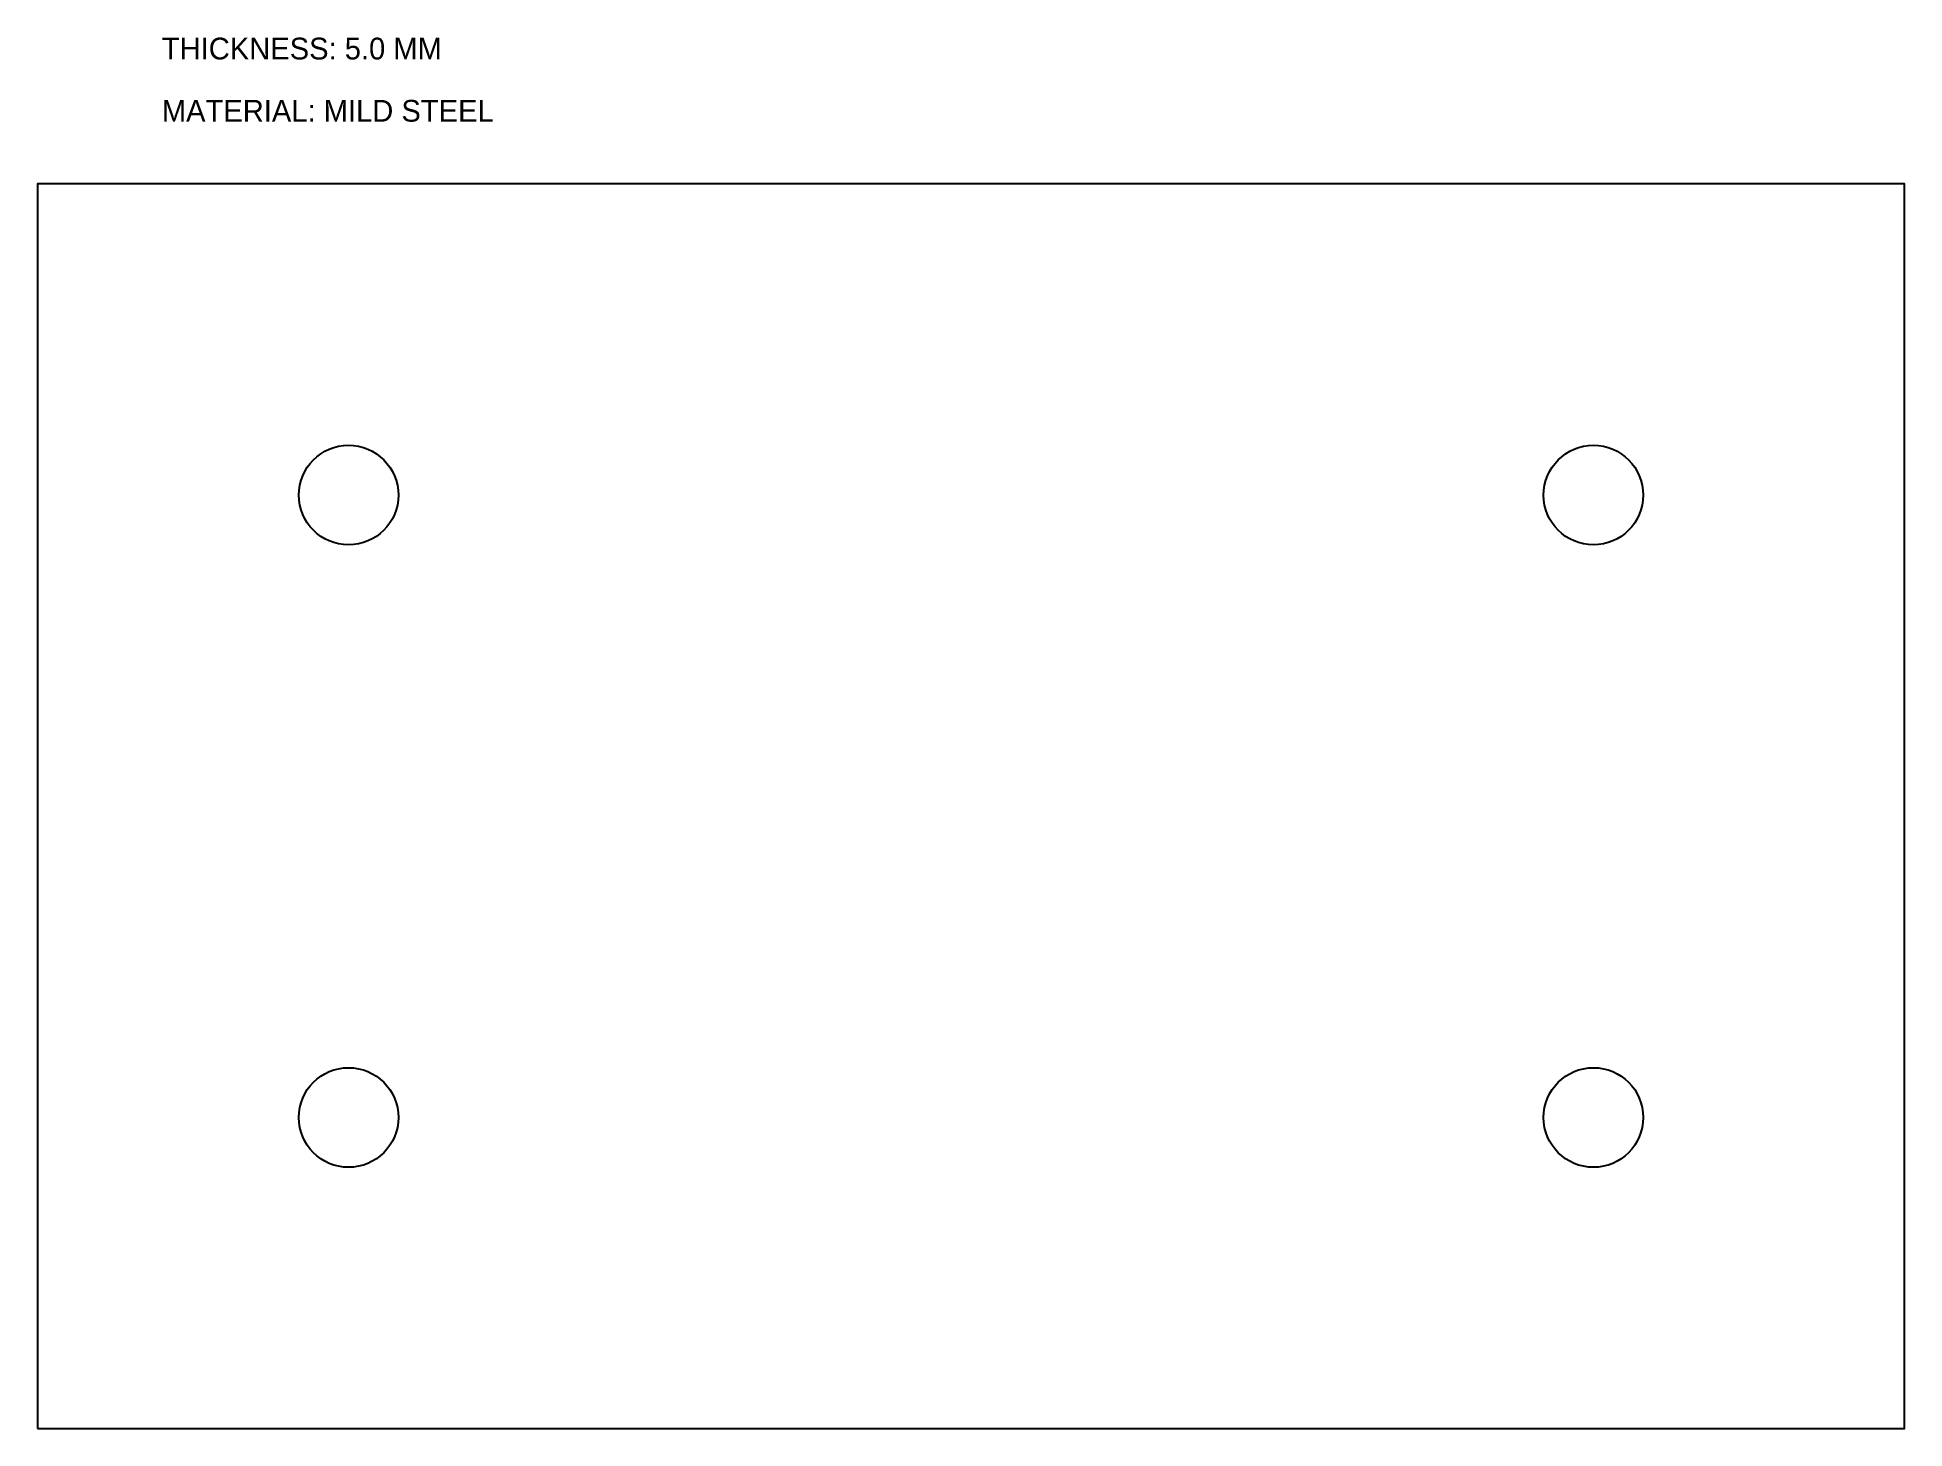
# Model space of a CAD drawing. Header units: metres. Extents: x 0 to 300, y 0 to 224.
import ezdxf

# ---------------------------------------------------------------- set-up
doc = ezdxf.new("R2010")
doc.units = ezdxf.units.M
for name, color, linetype in [('CUT', 7, 'Continuous'), ('HOLES', 1, 'Continuous'), ('NOTES', 3, 'Continuous')]:
    doc.layers.add(name, color=color, linetype=linetype)

msp = doc.modelspace()

# ---------------------------------------------------------------- linework, layer by layer
at = {"layer": 'CUT'}
msp.add_lwpolyline([(0, 0), (300, 0), (300, 200), (0, 200)], close=True, dxfattribs=at)
at = {"layer": 'HOLES'}
for centre in [(50, 150), (250, 150), (50, 50), (250, 50)]:
    msp.add_circle(centre, 8, dxfattribs=at)

# ---------------------------------------------------------------- texts
at = {"layer": 'NOTES'}
for s, p in [('THICKNESS: 5.0 MM', (20, 220)), ('MATERIAL: MILD STEEL', (20, 210))]:
    msp.add_text(s, height=3.5, dxfattribs=at).set_placement(p)

doc.saveas('drawing.dxf')
